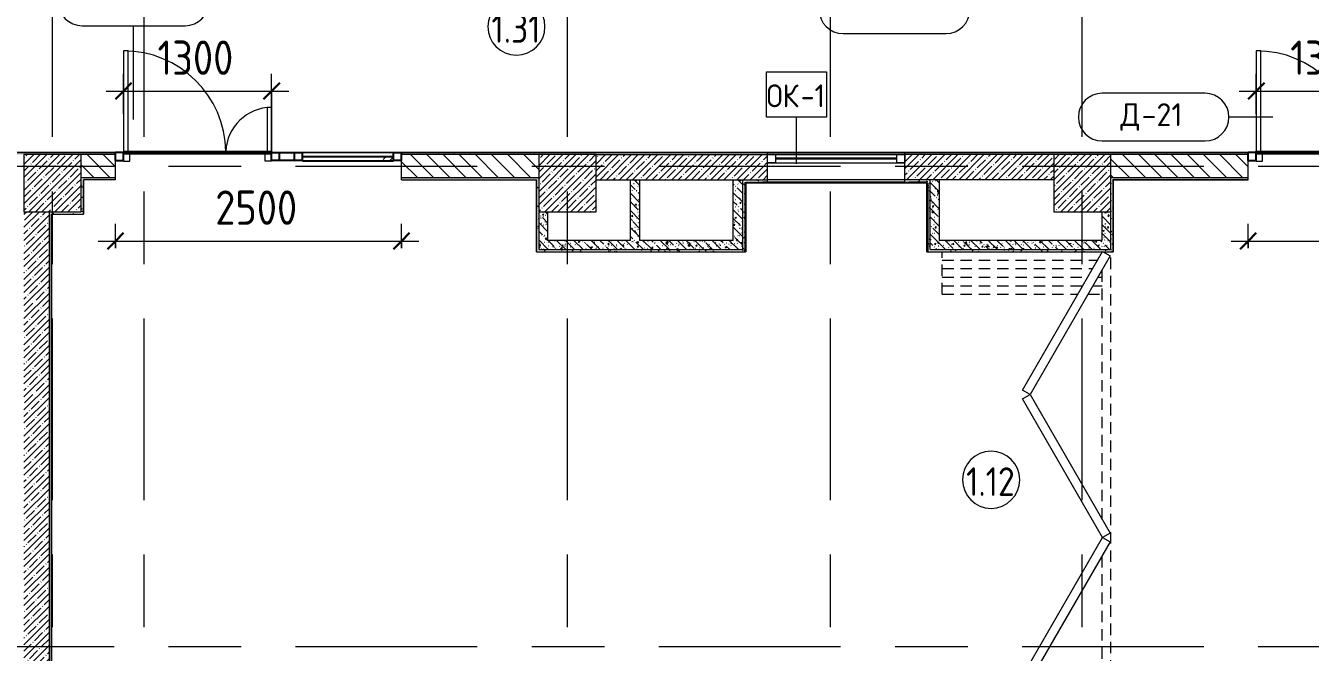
# Model space of a CAD drawing. Header units: millimetres. Extents: x 35848 to 85156, y -2706 to 28205.
# Drawn here: x 47425 to 58653, y 3549 to 9028 of the extents above; entities that cross this region are included whole.
import ezdxf

# ---------------------------------------------------------------- set-up
doc = ezdxf.new("R2010")
doc.units = ezdxf.units.MM
doc.linetypes.add('200_ШТРИХ__ш1_п0_6_', pattern=[160, 100, -60])
doc.linetypes.add('Осевая', pattern=[3175, 635, -476.25, 1587.5, -476.25])
for name, color, linetype, lineweight in [('A-ANNO-DIMS', 7, 'Continuous', 9), ('A-ANNO-DIMS-100', 7, 'Continuous', 9), ('A-AREA-IDEN', 7, 'Continuous', 9), ('A-DETL-GENF', 7, 'Continuous', 9), ('A-DOOR-IDEN', 7, 'Continuous', 9), ('A-GLAZ', 7, 'Continuous', 9), ('A-GLAZ-1', 7, 'Continuous', 13), ('A-GLAZ-CURT', 7, 'Continuous', 9), ('A-GLAZ-CURT-1', 7, 'Continuous', 25), ('A-GLAZ-CWMG', 7, 'Continuous', 9), ('A-GLAZ-CWMG-1', 7, 'Continuous', 25), ('A-GLAZ-IDEN', 7, 'Continuous', 9), ('A-WALL', 7, 'Continuous', 9), ('I-WALL', 7, 'Continuous', 9), ('S-COLS', 7, 'Continuous', 9), ('Ограждение', 7, 'Continuous', 9), ('Оси-2', 7, 'Осевая', 9), ('Поручни', 7, 'Continuous', 9)]:
    doc.layers.add(name, color=color, linetype=linetype, lineweight=lineweight)
for name, color, linetype, lineweight, true_color in [('A-DOOR-1', 1, 'Continuous', 9, 0xff0000), ('A-DOOR-3', 1, '200_ШТРИХ__ш1_п0_6_', 9, 0xff0000), ('A-DOOR-FRAM-1', 1, 'Continuous', 13, 0xff0000), ('A-WALL-1', 7, 'Continuous', 9, 0x3c3c3c), ('A-WALL-FNSH-1', 7, 'Continuous', 9, 0x3c3c3c)]:
    doc.layers.add(name, color=color, linetype=linetype, lineweight=lineweight, true_color=true_color)
doc.styles.add('GOST Common', font='GOST_Common.ttf', dxfattribs={"height": 200})
doc.styles.add('GOST Common_1', font='GOST_Common.ttf', dxfattribs={"width": 0.9, "height": 250})
doc.styles.add('GOST Common_2', font='GOST_Common.ttf', dxfattribs={"width": 0.9, "height": 300})
doc.styles.add('ISOCPEUR_1', font='isocpeur.ttf', dxfattribs={"width": 0.9, "height": 200})
doc.dimstyles.new('ADSK_Основной_3_0_окр_', dxfattribs={"dimscale": 304.8, "dimtxt": 301.714499, "dimasz": 0.463911, "dimexe": 0.492126, "dimexo": 0.984252, "dimgap": 0.164042, "dimtad": 1, "dimdec": 0, "dimrnd": 10, "dimdsep": 46, "dimtxsty": 'GOST Common_2', "dimblk1": 'OBLIQUE', "dimblk2": 'OBLIQUE', "dimsah": 1, "dimcen": 0.09, "dimdle": 0.492126, "dimazin": 0, "dimtfac": 1, "dimtdec": 4, "dimtix": 1, "dimtmove": 0, "dimatfit": 3, "dimfxl": 1, "dimtvp": 1, "dimtolj": 1, "dimtzin": 0, "dimlwd": 9, "dimlwe": 9, "dimarcsym": 2})
pattern_1 = [(45, (0, 0), (-57.02463, 57.02463), []), (45, (57.025, 0), (-57.02463, 57.02463), [100.806, -20.161, 3.353, -16.808])]
pattern_2 = [(135, (0, 0), (-70.71068, -70.71068), [])]
pattern_3 = [(135, (0, 0), (-75.43415, -75.43415), [106.68, -17.78, 3.556, -17.78]), (135, (0, 75.39), (-75.43415, -75.43415), []), (50, (0, 0), (127.52922, -11.15758), [13.335, -146.685]), (355, (0, 0), (-24.66966, 133.74002), [10.668, -117.348]), (100.451, (10.63, -0.93), (102.85973, 122.58178), [11.333, -124.663]), (46.184, (0, 35.56), (189.75516, -29.43036), [20.002, -220.027]), (96.636, (15.81, 33.1), (166.1822, 173.1996), [17, -186.995]), (351.184, (0, 35.56), (166.1839, 173.1976), [16.002, -176.022]), (21, (17.78, 26.67), (106.13027, -71.58603), [13.335, -146.685]), (326, (17.78, 26.67), (43.26188, 128.93175), [10.668, -117.348]), (71.451, (26.62, 20.7), (149.39198, 57.34505), [11.333, -124.663]), (37.5, (0, 0), (2.162228, 59.188357), [3.353, -112.573, 3.353, -115.773, -117.793]), (37.5, (0, 0), (2.162228, 59.188357), [-235.052, 3.353, -114.44]), (7.5, (0, 0), (46.77386, 70.12615), [3.353, -64.567, 3.353, -109.906, -44.894]), (7.5, (0, 0), (46.77386, 70.12615), [-181.178, 3.353, -41.542]), (327.5, (-39.65, 0), (94.91367, -4.010093), [3.353, -41.097, 3.353, -135.331, -184.023]), (327.5, (-39.65, 0), (94.91367, -4.010093), [-183.134, 3.353, -180.67]), (317.5, (-57.43, 0), (103.69057, 17.79882), [3.353, -54.432, 3.353, -88.748, -130.683]), (317.5, (-57.43, 0), (103.69057, 17.79882), [-149.885, 3.353, -127.33])]
pattern_4 = [(0, (0, 0), (121.92, 30.48), [10.058, -81.382, 10.058, -81.382, -487.68]), (0, (0, 0), (121.92, 30.48), [-182.88, 10.058, -172.822, 10.058, -81.382, -213.36]), (0, (0, 0), (121.92, 30.48), [-457.2, 10.058, -50.902, 10.058, -142.342]), (120, (45.72, 15.24), (-87.356454, 90.345817), [10.058, -81.382, 10.058, -81.382, -487.68]), (120, (45.72, 15.24), (-87.356454, 90.345817), [-182.88, 10.058, -172.822, 10.058, -81.382, -213.36]), (120, (45.72, 15.24), (-87.356454, 90.345817), [-457.2, 10.058, -50.902, 10.058, -142.342]), (240, (60.96, 76.2), (-34.563546, -120.825817), [10.058, -81.382, 10.058, -81.382, -487.68]), (240, (60.96, 76.2), (-34.563546, -120.825817), [-182.88, 10.058, -172.822, 10.058, -81.382, -213.36]), (240, (60.96, 76.2), (-34.563546, -120.825817), [-457.2, 10.058, -50.902, 10.058, -142.342])]

# ---------------------------------------------------------------- blocks, each defined once
blk = doc.blocks.new('BSC_Колонна _Прямоугольная - 500х500-V2-План заполнения и маркировки дверных проемов 1 этажа в осях 12-23')
at = {"layer": 'S-COLS'}
h = blk.add_hatch(dxfattribs=at)
h.set_pattern_fill('FP_4', color=256, style=0, pattern_type=2)
h.set_pattern_definition([(45, (-47660, -7650), (-57.02463, 57.02463), []), (45, (-47602.975, -7650), (-57.02463, 57.02463), [100.806, -20.161, 3.353, -16.808])])
h.paths.add_polyline_path([(-250, -250), (250, -250), (250, 250), (-250, 250)])
for p, q in [((250, 250), (-250, 250)), ((-250, 250), (-250, -250)), ((250, -250), (250, 250)), ((-250, -250), (250, -250))]:
    blk.add_line(p, q, dxfattribs=at)
blk = doc.blocks.new('BSC_Колонна _Прямоугольная - 500х500-V3-План заполнения и маркировки дверных проемов 1 этажа в осях 12-23')
at = {"layer": 'S-COLS'}
h = blk.add_hatch(dxfattribs=at)
h.set_pattern_fill('FP_5', color=256, style=0, pattern_type=2)
h.set_pattern_definition([(45, (-52160, -7650), (-57.02463, 57.02463), []), (45, (-52102.975, -7650), (-57.02463, 57.02463), [100.806, -20.161, 3.353, -16.808])])
h.paths.add_polyline_path([(-250, -250), (250, -250), (250, 250), (-250, 250)])
for p, q in [((250, 250), (-250, 250)), ((-250, 250), (-250, -250)), ((250, -250), (250, 250)), ((-250, -250), (250, -250))]:
    blk.add_line(p, q, dxfattribs=at)
blk = doc.blocks.new('DOR__перегородка__Прямоугольная - ТП-3_ Вн_ДПГ_6820х3300h-19315679-План заполнения и маркировки дверных проемов 1 этажа в осях 12-23')
at = {"layer": 'A-DOOR-3'}
for p, q in [((6445, 1474), (6816, 1474)), ((6445, 1474), (6445, 288)), ((6520, 1474), (6520, 244)), ((6595, 1474), (6595, 201)), ((6670, 1474), (6670, 158)), ((6745, 1474), (6745, 114)), ((6445, 201), (6445, 75)), ((6520, 158), (6520, 75)), ((6595, 114), (6595, 75)), ((166, 75), (171, 75)), ((166, 0), (171, 0)), ((266, 75), (1664, 75)), ((266, 0), (6816, 0)), ((1814, 75), (1827, 75)), ((1977, 75), (4164, 75)), ((4314, 75), (4325, 75)), ((4475, 75), (6663, 75)), ((6813, 75), (6816, 75))]:
    blk.add_line(p, q, dxfattribs=at)
at = {"layer": 'A-DOOR-FRAM-1'}
for p, q in [((570, 707), (608, 772)), ((1783, 7), (570, 707)), ((608, 772), (1820, 72)), ((1821, 72), (3033, 772)), ((3071, 707), (1858, 7)), ((3033, 772), (3071, 707)), ((3070, 707), (3107, 772)), ((4282, 7), (3070, 707)), ((3107, 772), (4320, 72)), ((4319, 72), (5532, 772)), ((5569, 707), (4357, 7)), ((5532, 772), (5569, 707)), ((5569, 707), (5607, 772)), ((6781, 7), (5569, 707)), ((5607, 772), (6819, 72)), ((1820, 72), (1783, 7)), ((1858, 7), (1821, 72)), ((4320, 72), (4282, 7)), ((4357, 7), (4319, 72)), ((6819, 72), (6781, 7))]:
    blk.add_line(p, q, dxfattribs=at)
blk = doc.blocks.new('BSC_Колонна _Прямоугольная - 500х500-V18-План заполнения и маркировки дверных проемов 1 этажа в осях 12-23')
at = {"layer": 'S-COLS'}
h = blk.add_hatch(dxfattribs=at)
h.set_pattern_fill('FP_28', color=256, style=0, pattern_type=2)
h.set_pattern_definition([(45, (-56660, -7650), (-57.02463, 57.02463), []), (45, (-56602.975, -7650), (-57.02463, 57.02463), [100.806, -20.161, 3.353, -16.808])])
h.paths.add_polyline_path([(-250, -250), (250, -250), (250, 250), (-250, 250)])
for p, q in [((250, 250), (-250, 250)), ((-250, 250), (-250, -250)), ((250, -250), (250, 250)), ((-250, -250), (250, -250))]:
    blk.add_line(p, q, dxfattribs=at)
blk = doc.blocks.new('Прямоугольный импост - 50 x 70 мм-V50-План заполнения и маркировки дверных проемов 1 этажа в осях 12-23')
at = {"layer": 'A-GLAZ-CWMG-1'}
for p, q in [((0, 35), (-70, 35)), ((-70, 35), (-70, -35)), ((0, 35), (0, -35)), ((-70, -35), (0, -35))]:
    blk.add_line(p, q, dxfattribs=at)
blk = doc.blocks.new('Дверь_Витражная_остекление_ - ДВН_ДАО_Главный вход_1200 в свету-V51-План заполнения и маркировки дверных проемов 1 этажа в осях 12-23')
at = {"layer": 'A-DETL-GENF'}
for p, q in [((-607, 925), (-647, 925)), ((-647, 925), (-647, 45)), ((-607, 45), (-607, 925)), ((647, 430), (607, 430)), ((607, 430), (607, 45)), ((647, 45), (647, 430)), ((-592, -40), (-592, 25)), ((592, -40), (592, 25)), ((-647, -35), (-647, -40)), ((-647, -40), (-592, -40)), ((647, -40), (592, -40)), ((647, -35), (647, -40))]:
    blk.add_line(p, q, dxfattribs=at)
at = {"layer": 'A-DOOR-1'}
for p, q in [((-647, 925), (-647, 45)), ((647, 430), (647, 45))]:
    blk.add_line(p, q, dxfattribs=at)
for centre, radius, start, end in [((-647, 30), 895, 0.9648, 90), ((647, 30), 400, 90, 177.8348)]:
    blk.add_arc(centre, radius, start, end, dxfattribs=at)
blk = doc.blocks.new('Системная панель - Стемалит - 40мм-V52-План заполнения и маркировки дверных проемов 1 этажа в осях 12-23')
at = {"layer": 'A-GLAZ-CURT-1'}
for p, q in [((-65, 35), (65, 35)), ((-65, -35), (-65, 35)), ((65, -35), (65, 35)), ((65, -35), (-65, -35))]:
    blk.add_line(p, q, dxfattribs=at)
blk = doc.blocks.new('Прямоугольный импост - 50 x 70 мм-V53-План заполнения и маркировки дверных проемов 1 этажа в осях 12-23')
at = {"layer": 'A-GLAZ-CWMG-1'}
for p, q in [((35, 35), (-35, 35)), ((-35, 35), (-35, -35)), ((35, 35), (35, -35)), ((-35, -35), (35, -35))]:
    blk.add_line(p, q, dxfattribs=at)
blk = doc.blocks.new('Прямоугольный импост - 50 x 70 мм-V54-План заполнения и маркировки дверных проемов 1 этажа в осях 12-23')
at = {"layer": 'A-GLAZ-CWMG-1'}
for p, q in [((0, 35), (-70, 35)), ((-70, 35), (-70, -35)), ((0, 35), (0, -35)), ((-70, -35), (0, -35))]:
    blk.add_line(p, q, dxfattribs=at)
blk = doc.blocks.new('Системная панель - Стекло - 40мм-V55-План заполнения и маркировки дверных проемов 1 этажа в осях 12-23')
at = {"layer": 'A-GLAZ-CURT'}
h = blk.add_hatch(dxfattribs=at)
h.set_pattern_fill('FP_61', color=256, style=0, pattern_type=2)
h.set_pattern_definition([(45, (-50342.5, -7783), (-282.8427, 282.8427), [200, -600]), (45, (-50542.5, -7883), (-282.8427, 282.8427), [600, -200]), (45, (-50142.5, -7983), (-282.8427, 282.8427), [200, -600])])
h.paths.add_polyline_path([(398, -40), (398, 0), (-398, 0), (-398, -40), (-263, -40)])
at = {"layer": 'A-GLAZ-CURT-1'}
for p, q in [((-398, 0), (398, 0)), ((-398, -40), (-398, 0)), ((398, -40), (398, 0)), ((398, -40), (-398, -40))]:
    blk.add_line(p, q, dxfattribs=at)
blk = doc.blocks.new('Прямоугольный импост - 50 x 70 мм-V56-План заполнения и маркировки дверных проемов 1 этажа в осях 12-23')
at = {"layer": 'A-GLAZ-CWMG-1'}
for p, q in [((35, 35), (-35, 35)), ((-35, 35), (-35, -35)), ((35, 35), (35, -35)), ((-35, -35), (35, -35))]:
    blk.add_line(p, q, dxfattribs=at)
blk = doc.blocks.new('Прямоугольный импост - 50 x 70 мм-31720914-План заполнения и маркировки дверных проемов 1 этажа в осях 12-23')
at = {"layer": 'A-GLAZ-CWMG'}
blk.add_line((41770, 7918), (40975, 7918), dxfattribs=at)
blk = doc.blocks.new('Дверь_Витражная_остекление_ - ДВН_ДАО_Главный вход_1200 в свету-V57-План заполнения и маркировки дверных проемов 1 этажа в осях 12-23')
at = {"layer": 'A-DETL-GENF'}
for p, q in [((-607, 925), (-647, 925)), ((-647, 925), (-647, 45)), ((-607, 45), (-607, 925)), ((647, 430), (607, 430)), ((607, 430), (607, 45)), ((647, 35), (647, 430)), ((-592, -40), (-592, 25)), ((592, -40), (592, 25)), ((643, 30), (647, 30)), ((643, 30), (647, 30)), ((-647, -35), (-647, -40)), ((-647, -40), (-592, -40)), ((647, -40), (592, -40)), ((647, -35), (647, -40))]:
    blk.add_line(p, q, dxfattribs=at)
at = {"layer": 'A-DOOR-1'}
for p, q in [((-647, 925), (-647, 45)), ((647, 430), (647, 35))]:
    blk.add_line(p, q, dxfattribs=at)
for centre, radius, start, end in [((-647, 30), 895, 0.9648, 90), ((647, 30), 400, 90, 177.8348)]:
    blk.add_arc(centre, radius, start, end, dxfattribs=at)
blk = doc.blocks.new('120_Окно_СКБ_1Ст - 120_Окно_СКБ_1Ст 400х1200 EI30-24228621-План заполнения и маркировки дверных проемов 1 этажа в осях 12-23')
at = {"layer": 'A-GLAZ'}
for p, q in [((600, 110), (-600, 110)), ((-600, 40), (600, 40)), ((530, 80), (-530, 80)), ((530, 70), (-530, 70))]:
    blk.add_line(p, q, dxfattribs=at)
at = {"layer": 'A-GLAZ-1'}
for p, q in [((-600, 40), (-600, 110)), ((-600, 110), (-530, 110)), ((-530, 40), (-600, 40)), ((-530, 110), (-530, 40)), ((530, 40), (530, 110)), ((530, 110), (600, 110)), ((600, 40), (530, 40)), ((600, 110), (600, 40))]:
    blk.add_line(p, q, dxfattribs=at)
blk = doc.blocks.new('Ограждение - Ограждение-32871182-План заполнения и маркировки дверных проемов 1 этажа в осях 12-23')
at = {"layer": 'Ограждение'}
blk.add_hatch(color=256, dxfattribs=at).paths.add_polyline_path([(49575, 7908), (49575, 7928), (48280, 7928), (48280, 7908)])
at = {"layer": 'Поручни'}
for p, q in [((48280, 7918), (48280, 7928)), ((49575, 7928), (48280, 7928)), ((48280, 7908), (49575, 7908)), ((49575, 7928), (49575, 7918))]:
    blk.add_line(p, q, dxfattribs=at)
blk = doc.blocks.new('Ограждение - Ограждение-32872043-План заполнения и маркировки дверных проемов 1 этажа в осях 12-23')
at = {"layer": 'Ограждение'}
blk.add_hatch(color=256, dxfattribs=at).paths.add_polyline_path([(59470, 7908), (59470, 7928), (58175, 7928), (58175, 7918), (58180, 7918), (58180, 7908), (58694, 7908)])
at = {"layer": 'Поручни'}
for p, q in [((58175, 7918), (58175, 7928)), ((59470, 7928), (58175, 7928)), ((58180, 7908), (59470, 7908)), ((59470, 7928), (59470, 7908))]:
    blk.add_line(p, q, dxfattribs=at)
blk = doc.blocks.new('М_двери - Типоразмер_рамка-25223575-План заполнения и маркировки дверных проемов 1 этажа в осях 12-23')
at = {"layer": 'A-DOOR-IDEN'}
for p, q in [((4.5, 2.08), (-4.5, 2.08)), ((-4.5, -2.08), (4.5, -2.08))]:
    blk.add_line(p, q, dxfattribs=at)
for centre, start, end in [((-4.5, 0), 90, 270), ((4.5, 0), 270, 90)]:
    blk.add_arc(centre, 2.08, start, end, dxfattribs=at)
blk = doc.blocks.new('Марка_Помещения - Номер-25198446-План заполнения и маркировки дверных проемов 1 этажа в осях 12-23')
at = {"layer": 'A-AREA-IDEN'}
for start, end in [(360, 180), (180, 360)]:
    blk.add_arc((0, 0), 2.5, start, end, dxfattribs=at)
blk = doc.blocks.new('DIMBLOCK68-План заполнения и маркировки дверных проемов 1 этажа в осях 12-23')
at = {"layer": 'A-ANNO-DIMS-100'}
for p, q in [((48210, 7083), (48210, 7295)), ((50710, 7083), (50710, 7295)), ((48060, 7145), (50860, 7145)), ((48210, 7145), (48210, 7083)), ((50710, 7145), (50710, 7083))]:
    blk.add_line(p, q, dxfattribs=at)
at = {"layer": 'A-ANNO-DIMS-100', "lineweight": 30}
for p, q in [((48210, 7145), (48281, 7216)), ((50710, 7145), (50781, 7216)), ((48210, 7145), (48139, 7075)), ((50710, 7145), (50639, 7075))]:
    blk.add_line(p, q, dxfattribs=at)
at = {"layer": 'A-ANNO-DIMS-100', "color": 0, "insert": (49082, 7587), "char_height": 300, "width": 908.21, "attachment_point": 1, "line_spacing_factor": 1.022761, "style": 'GOST Common_2'}
blk.add_mtext('2500', dxfattribs=at)
blk = doc.blocks.new('_Oblique')
at = {"color": 0, "linetype": 'ByBlock', "lineweight": -2}
blk.add_line((-0.5, -0.5), (0.5, 0.5), dxfattribs=at)
blk = doc.blocks.new('DIMBLOCK69-План заполнения и маркировки дверных проемов 1 этажа в осях 12-23')
at = {"layer": 'A-ANNO-DIMS-100'}
for p, q in [((48280, 8256), (48280, 8606)), ((49575, 8256), (49575, 8606)), ((48130, 8456), (49725, 8456)), ((48280, 8456), (48280, 8256)), ((49575, 8456), (49575, 8256))]:
    blk.add_line(p, q, dxfattribs=at)
at = {"layer": 'A-ANNO-DIMS-100', "lineweight": 30}
for p, q in [((48280, 8456), (48209, 8385)), ((48280, 8456), (48351, 8527)), ((49575, 8456), (49504, 8385)), ((49575, 8456), (49646, 8527))]:
    blk.add_line(p, q, dxfattribs=at)
at = {"layer": 'A-ANNO-DIMS-100', "color": 0, "insert": (48577, 8898), "char_height": 300, "width": 840.71, "attachment_point": 1, "line_spacing_factor": 1.022761, "style": 'GOST Common_2'}
blk.add_mtext('1300', dxfattribs=at)
blk = doc.blocks.new('DIMBLOCK70-План заполнения и маркировки дверных проемов 1 этажа в осях 12-23')
at = {"layer": 'A-ANNO-DIMS-100'}
for p, q in [((58110, 7083), (58110, 7295)), ((60610, 7083), (60610, 7295)), ((57960, 7145), (60760, 7145)), ((58110, 7145), (58110, 7083)), ((60610, 7145), (60610, 7083))]:
    blk.add_line(p, q, dxfattribs=at)
at = {"layer": 'A-ANNO-DIMS-100', "lineweight": 30}
for p, q in [((58110, 7145), (58181, 7216)), ((60610, 7145), (60681, 7216)), ((58110, 7145), (58039, 7075)), ((60610, 7145), (60539, 7075))]:
    blk.add_line(p, q, dxfattribs=at)
at = {"layer": 'A-ANNO-DIMS-100', "color": 0, "insert": (58982, 7587), "char_height": 300, "width": 908.21, "attachment_point": 1, "line_spacing_factor": 1.022761, "style": 'GOST Common_2'}
blk.add_mtext('2500', dxfattribs=at)
blk = doc.blocks.new('DIMBLOCK71-План заполнения и маркировки дверных проемов 1 этажа в осях 12-23')
at = {"layer": 'A-ANNO-DIMS-100'}
for p, q in [((58180, 8256), (58180, 8606)), ((59475, 8256), (59475, 8606)), ((58030, 8456), (59625, 8456)), ((58180, 8456), (58180, 8256)), ((59475, 8456), (59475, 8256))]:
    blk.add_line(p, q, dxfattribs=at)
at = {"layer": 'A-ANNO-DIMS-100', "lineweight": 30}
for p, q in [((58180, 8456), (58109, 8385)), ((58180, 8456), (58251, 8527)), ((59475, 8456), (59404, 8385)), ((59475, 8456), (59546, 8527))]:
    blk.add_line(p, q, dxfattribs=at)
at = {"layer": 'A-ANNO-DIMS-100', "color": 0, "insert": (58477, 8898), "char_height": 300, "width": 840.71, "attachment_point": 1, "line_spacing_factor": 1.022761, "style": 'GOST Common_2'}
blk.add_mtext('1300', dxfattribs=at)

msp = doc.modelspace()

# ---------------------------------------------------------------- hatches: boundary and pattern name
at = {"layer": 'I-WALL'}
h = msp.add_hatch(dxfattribs=at)
h.set_pattern_fill('FP_58', color=256, style=0, pattern_type=2)
h.set_pattern_definition(pattern_4)
h.paths.add_polyline_path([(73730, 7900), (75460, 7900), (75459, 7920), (73730, 7920)])
h.paths.add_polyline_path([(71660, 7900), (72280, 7900), (72280, 7920), (71660, 7920)])
h.paths.add_polyline_path([(64503.9, 7900), (65910, 7900), (65910, 7920), (64157.7, 7920), (64157.7, 7900)])
h.paths.add_polyline_path([(61599, 7900), (62857.7, 7900), (62857.7, 7920), (60610, 7920), (60610, 7900), (61410, 7900)])
h.paths.add_polyline_path([(66860, 7900), (68260, 7900), (68260, 7920), (66860, 7920)])
h.paths.add_polyline_path([(70313.8, 7900), (70710, 7900), (70710, 7920), (69360, 7920), (69360, 7900)])
h.paths.add_polyline_path([(52410, 7900), (53864.9, 7900), (53864.9, 7920), (50710, 7920), (50710, 7900), (51910, 7900)])
h.paths.add_polyline_path([(55144.9, 7900), (58110, 7900), (58110, 7920), (55144.9, 7920)])
h.paths.add_polyline_path([(47410, 7900), (48210, 7900), (48210, 7920), (46189.9, 7920), (46189.9, 7900), (47074.5, 7900)])
h.paths.add_polyline_path([(44869.9, 7900), (44869.9, 7920), (41840, 7920), (41840, 7900), (44169.6, 7900)])
h.paths.add_polyline_path([(39340, 7900), (39340, 7920), (38760, 7920), (38760, 7900), (39086, 7900)])
h = msp.add_hatch(dxfattribs=at)
h.set_pattern_fill('FP_58', color=256, style=0, pattern_type=2)
h.set_pattern_definition(pattern_4)
h.paths.add_polyline_path([(64157.7, 7900), (64157.7, 7920), (64110, 7920), (64110, 7900)])
h.paths.add_polyline_path([(62857.7, 7900), (62910, 7900), (62910, 7920), (62857.7, 7920)])
h.paths.add_polyline_path([(55144.9, 7900), (55144.9, 7920), (55110, 7920), (55110, 7900)])
h.paths.add_polyline_path([(53864.9, 7900), (53910, 7900), (53910, 7920), (53864.9, 7920)])
h.paths.add_polyline_path([(46189.9, 7900), (46189.9, 7920), (46110, 7920), (46110, 7900)])
h.paths.add_polyline_path([(44910, 7900), (44910, 7920), (44869.9, 7920), (44869.9, 7900)])
h = msp.add_hatch(dxfattribs=at)
h.set_pattern_fill('FP_20', color=256, style=0, pattern_type=2)
h.set_pattern_definition(pattern_2)
h.paths.add_polyline_path([(51910, 7700), (51910, 7900), (50710, 7900), (50710, 7700)])
h.paths.add_polyline_path([(47910, 7700), (48210, 7700), (48210, 7900), (47910, 7900)])
h = msp.add_hatch(dxfattribs=at)
h.set_pattern_fill('FP_1', color=256, style=0, pattern_type=2)
h.set_pattern_definition(pattern_1)
h.paths.add_polyline_path([(56410, 7680), (56410, 7900), (55144.9, 7900), (55144.9, 7680), (55789.2, 7680)])
h.paths.add_polyline_path([(52884.3, 7680), (53864.9, 7680), (53864.9, 7900), (52410, 7900), (52410, 7680)])
h = msp.add_hatch(dxfattribs=at)
h.set_pattern_fill('FP_1', color=256, style=0, pattern_type=2)
h.set_pattern_definition(pattern_1)
h.paths.add_polyline_path([(53910, 7680), (53910, 7900), (53864.9, 7900), (53864.9, 7680)])
h.paths.add_polyline_path([(55144.9, 7680), (55144.9, 7900), (55110, 7900), (55110, 7680)])
h = msp.add_hatch(dxfattribs=at)
h.set_pattern_fill('FP_20', color=256, style=0, pattern_type=2)
h.set_pattern_definition(pattern_2)
h.paths.add_polyline_path([(60910, 7700), (60910, 7900), (60610, 7900), (60610, 7700)])
h.paths.add_polyline_path([(56910, 7700), (58110, 7700), (58110, 7900), (56910, 7900)])
h = msp.add_hatch(dxfattribs=at)
h.set_pattern_fill('FP_58', color=256, style=0, pattern_type=2)
h.set_pattern_definition(pattern_4)
h.paths.add_polyline_path([(47910, 7400), (47930, 7400), (47930, 7700), (47910, 7700)])
h = msp.add_hatch(dxfattribs=at)
h.set_pattern_fill('FP_58', color=256, style=0, pattern_type=2)
h.set_pattern_definition(pattern_4)
h.paths.add_polyline_path([(51910, 7680), (51910, 7700), (50710, 7700), (50710, 7680), (51890, 7680)])
h.paths.add_polyline_path([(47930, 7680), (48210, 7680), (48210, 7700), (47930, 7700)])
h = msp.add_hatch(dxfattribs=at)
h.set_pattern_fill('FP_58', color=256, style=0, pattern_type=2)
h.set_pattern_definition(pattern_4)
h.paths.add_polyline_path([(51910, 7050), (51910, 7680), (51890, 7679), (51890, 7050)])
h = msp.add_hatch(dxfattribs=at)
h.set_pattern_fill('FP_22', color=256, style=0, pattern_type=2)
h.set_pattern_definition(pattern_3)
h.paths.add_polyline_path([(52710, 7150), (52790, 7150), (52790, 7680), (52710, 7680)])
h = msp.add_hatch(dxfattribs=at)
h.set_pattern_fill('FP_22', color=256, style=0, pattern_type=2)
h.set_pattern_definition(pattern_3)
h.paths.add_polyline_path([(53610, 7150), (53690, 7150), (53690, 7680), (53610, 7680)])
h = msp.add_hatch(dxfattribs=at)
h.set_pattern_fill('FP_58', color=256, style=0, pattern_type=2)
h.set_pattern_definition(pattern_4)
h.paths.add_polyline_path([(53710, 7070), (53710, 7680), (53690, 7680), (53690, 7070)])
h = msp.add_hatch(dxfattribs=at)
h.set_pattern_fill('FP_58', color=256, style=0, pattern_type=2)
h.set_pattern_definition(pattern_4)
h.paths.add_polyline_path([(55310, 7660), (55330, 7660), (55330, 7680), (55144.9, 7680), (55144.9, 7660)])
h.paths.add_polyline_path([(53860.8, 7660), (53864.9, 7660), (53864.9, 7680), (53710, 7680), (53710, 7660), (53718, 7660)])
h = msp.add_hatch(dxfattribs=at)
h.set_pattern_fill('FP_58', color=256, style=0, pattern_type=2)
h.set_pattern_definition(pattern_4)
h.paths.add_polyline_path([(55144.9, 7660), (55144.9, 7680), (55110, 7680), (55110, 7660)])
h.paths.add_polyline_path([(53864.9, 7660), (53910, 7660), (53910, 7680), (53864.9, 7680)])
h = msp.add_hatch(dxfattribs=at)
h.set_pattern_fill('FP_58', color=256, style=0, pattern_type=2)
h.set_pattern_definition(pattern_4)
h.paths.add_polyline_path([(55310, 7050), (55330, 7050), (55330, 7660), (55310, 7660), (55310, 7652)])
h = msp.add_hatch(dxfattribs=at)
h.set_pattern_fill('FP_22', color=256, style=0, pattern_type=2)
h.set_pattern_definition(pattern_3)
h.paths.add_polyline_path([(55410, 7070), (55410, 7680), (55330, 7680), (55330, 7070)])
h = msp.add_hatch(dxfattribs=at)
h.set_pattern_fill('FP_58', color=256, style=0, pattern_type=2)
h.set_pattern_definition(pattern_4)
h.paths.add_polyline_path([(56910, 7070), (56930, 7070), (56930, 7700), (56910, 7700), (56910, 7400)])
h = msp.add_hatch(dxfattribs=at)
h.set_pattern_fill('FP_58', color=256, style=0, pattern_type=2)
h.set_pattern_definition(pattern_4)
h.paths.add_polyline_path([(60890, 7680), (60910, 7680), (60910, 7700), (60610, 7700), (60610, 7680), (60889, 7680)])
h.paths.add_polyline_path([(56930, 7680), (58110, 7680), (58110, 7700), (56930, 7700)])
h = msp.add_hatch(dxfattribs=at)
h.set_pattern_fill('FP_1', color=256, style=0, pattern_type=2)
h.set_pattern_definition(pattern_1)
h.paths.add_polyline_path([(47630, 400), (47630, 7400), (47410, 7400), (47410, 400)])
h = msp.add_hatch(dxfattribs=at)
h.set_pattern_fill('FP_58', color=256, style=0, pattern_type=2)
h.set_pattern_definition(pattern_4)
h.paths.add_polyline_path([(47650, 800), (47650, 7400), (47630, 7400), (47630, 800)])
h = msp.add_hatch(dxfattribs=at)
h.set_pattern_fill('FP_58', color=256, style=0, pattern_type=2)
h.set_pattern_definition(pattern_4)
h.paths.add_polyline_path([(47663, 7380), (47930, 7380), (47930, 7400), (47650, 7400), (47650, 7380)])
h = msp.add_hatch(dxfattribs=at)
h.set_pattern_fill('FP_22', color=256, style=0, pattern_type=2)
h.set_pattern_definition(pattern_3)
h.paths.add_polyline_path([(51990, 7070), (51990, 7400), (51910, 7400), (51910, 7070)])
h = msp.add_hatch(dxfattribs=at)
h.set_pattern_fill('FP_22', color=256, style=0, pattern_type=2)
h.set_pattern_definition(pattern_3)
h.paths.add_polyline_path([(56910, 7150), (56910, 7400), (56830, 7400), (56830, 7150)])
h = msp.add_hatch(dxfattribs=at)
h.set_pattern_fill('FP_22', color=256, style=0, pattern_type=2)
h.set_pattern_definition(pattern_3)
h.paths.add_polyline_path([(53690, 7070), (53690, 7150), (51990, 7150), (51990, 7070), (52884.3, 7070)])
h = msp.add_hatch(dxfattribs=at)
h.set_pattern_fill('FP_22', color=256, style=0, pattern_type=2)
h.set_pattern_definition(pattern_3)
h.paths.add_polyline_path([(56910, 7070), (56910, 7150), (55410, 7150), (55410, 7070), (55789.2, 7070)])
h = msp.add_hatch(dxfattribs=at)
h.set_pattern_fill('FP_58', color=256, style=0, pattern_type=2)
h.set_pattern_definition(pattern_4)
h.paths.add_polyline_path([(53710, 7050), (53710, 7070), (51910, 7070), (51910, 7050), (52884.3, 7050)])
h = msp.add_hatch(dxfattribs=at)
h.set_pattern_fill('FP_58', color=256, style=0, pattern_type=2)
h.set_pattern_definition(pattern_4)
h.paths.add_polyline_path([(56930, 7050), (56930, 7070), (55330, 7070), (55330, 7050), (55789.2, 7050)])

# ---------------------------------------------------------------- linework, layer by layer
at = {"layer": 'A-DOOR-IDEN'}
for p, q in [((48368.8, 8208.2), (48368.8, 9027.8)), ((58325.7, 8228.4), (57941.2, 8228.4))]:
    msp.add_line(p, q, dxfattribs=at)
at = {"layer": 'A-GLAZ-IDEN'}
msp.add_line((54162.2, 7820.6), (54162.2, 8228.4), dxfattribs=at)
at = {"layer": 'A-GLAZ-IDEN', "flags": 128}
msp.add_lwpolyline([(53900.3, 8625.4), (54424.1, 8625.4), (54424.1, 8228.4), (53900.3, 8228.4)], close=True, dxfattribs=at)
at = {"layer": 'A-WALL'}
for p, q in [((48210, 7680), (47930, 7680)), ((47930, 7380), (47930, 7680)), ((47930, 7679), (47931, 7679)), ((51889, 7679), (51890, 7679)), ((51890, 7680), (51890, 7050)), ((56930, 7070), (56930, 7680)), ((47650, 7380), (47930, 7380)), ((47650, 7380), (47650, 820))]:
    msp.add_line(p, q, dxfattribs=at)
at = {"layer": 'A-WALL-1'}
for p, q in [((48210, 7900), (47910, 7900)), ((48210, 7680), (48210, 7920)), ((50710, 7680), (50710, 7920)), ((51910, 7900), (50710, 7900)), ((52410, 7900), (53910, 7900)), ((53910, 7660), (53910, 7920)), ((55110, 7660), (55110, 7920)), ((56410, 7900), (55110, 7900)), ((58110, 7900), (56910, 7900)), ((58110, 7680), (58110, 7920)), ((47910, 7700), (48210, 7700)), ((50710, 7700), (51910, 7700)), ((50710, 7680), (51890, 7680)), ((52410, 7680), (53910, 7680)), ((52710, 7150), (52710, 7680)), ((52790, 7680), (52790, 7150)), ((53610, 7150), (53610, 7680)), ((53690, 7680), (53690, 7070)), ((53710, 7660), (53710, 7070)), ((53718, 7660), (53864.9, 7660)), ((56410, 7680), (55110, 7680)), ((55310, 7660), (55144.9, 7660)), ((55310, 7652), (55310, 7050)), ((55330, 7070), (55330, 7680)), ((55410, 7680), (55410, 7150)), ((56910, 7700), (58110, 7700)), ((56931, 7680), (56930, 7680)), ((47630, 7400), (47630, 825)), ((51910, 7400), (51910, 7070)), ((51990, 7150), (51990, 7400)), ((56830, 7400), (56830, 7150)), ((56910, 7070), (56910, 7400)), ((52710, 7150), (51990, 7150)), ((53610, 7150), (52790, 7150)), ((56830, 7150), (55410, 7150)), ((51890, 7050), (53710, 7050)), ((51910, 7070), (53690, 7070)), ((55310, 7050), (56930, 7050)), ((55330, 7070), (56910, 7070))]:
    msp.add_line(p, q, dxfattribs=at)
at = {"layer": 'A-WALL-FNSH-1'}
for p, q in [((46110, 7921), (53910, 7921)), ((46110, 7920), (53910, 7920)), ((55110, 7921), (62910, 7921)), ((55110, 7920), (55110, 7921)), ((55110, 7920), (62910, 7920)), ((48210, 7679), (47931, 7679)), ((47931, 7679), (47931, 7379)), ((48210, 7679), (48210, 7680)), ((50710, 7679), (50710, 7680)), ((50710, 7679), (51889, 7679)), ((51889, 7049), (51889, 7679)), ((53910, 7660), (53864.9, 7660)), ((53910, 7659), (53864.9, 7659)), ((55110, 7660), (55144.9, 7660)), ((55110, 7659), (55144.9, 7659)), ((58110, 7680), (56931, 7680)), ((56931, 7680), (56931, 7049)), ((56931, 7679), (58110, 7679)), ((58110, 7680), (58110, 7679)), ((47651, 7379), (47931, 7379)), ((47651, 821), (47651, 7379)), ((51889, 7049), (53718, 7049)), ((53718, 7049), (53718, 7050)), ((55302, 7050), (55302, 7049)), ((55302, 7049), (56931, 7049)), ((56930, 7050), (56930, 7070))]:
    msp.add_line(p, q, dxfattribs=at)
at = {"layer": 'I-WALL'}
for p, q in [((53910, 7921), (55110, 7921)), ((53910, 7921), (53910, 7920)), ((53910, 7920), (55110, 7920)), ((53910, 7900), (55110, 7900)), ((55302, 7652), (53718, 7652)), ((53718, 7652), (53718, 7050)), ((53864.9, 7652), (53864.9, 7660)), ((55110, 7680), (53910, 7680)), ((55110, 7660), (53910, 7660)), ((53910, 7660), (53910, 7659)), ((55110, 7659), (53910, 7659)), ((55110, 7659), (55110, 7660)), ((55144.9, 7652), (55144.9, 7660)), ((55302, 7050), (55302, 7652)), ((53710, 7050), (53710, 7070))]:
    msp.add_line(p, q, dxfattribs=at)
at = {"layer": 'Оси-2'}
for p, q in [((47660, 593.7), (47660, 24898.1)), ((48460, 593.7), (48460, 24898.1)), ((52160, 593.7), (52160, 24898.1)), ((54460, 593.7), (54460, 24898.1)), ((56660, 593.7), (56660, 24898.1)), ((39148.5, 7800), (82060, 7800)), ((39148.5, 3600), (82060, 3600))]:
    msp.add_line(p, q, dxfattribs=at)

# ---------------------------------------------------------------- block references
at = {"layer": 'A-AREA-IDEN', "xscale": 99.99999999999993, "yscale": 99.99999999999993, "zscale": 99.99999999999993}
for p in [(51714, 9020), (55862.8, 5057.4)]:
    msp.add_blockref('Марка_Помещения - Номер-25198446-План заполнения и маркировки дверных проемов 1 этажа в осях 12-23', p, dxfattribs=at)
at = {"layer": 'A-DOOR-1'}
for name, p in [('Дверь_Витражная_остекление_ - ДВН_ДАО_Главный вход_1200 в свету-V51-План заполнения и маркировки дверных проемов 1 этажа в осях 12-23', (48927.5, 7883)), ('Дверь_Витражная_остекление_ - ДВН_ДАО_Главный вход_1200 в свету-V57-План заполнения и маркировки дверных проемов 1 этажа в осях 12-23', (58827.5, 7883))]:
    msp.add_blockref(name, p, dxfattribs=at)
at = {"layer": 'A-DOOR-1', "rotation": 89.99999999999955}
msp.add_blockref('DOR__перегородка__Прямоугольная - ТП-3_ Вн_ДПГ_6820х3300h-19315679-План заполнения и маркировки дверных проемов 1 этажа в осях 12-23', (56910, 233.9), dxfattribs=at)
at = {"layer": 'A-DOOR-IDEN', "xscale": 99.99999999999993, "yscale": 99.99999999999993, "zscale": 99.99999999999993}
for p in [(48368.8, 9235.8), (55019, 9166.9), (57283.6, 8228.4)]:
    msp.add_blockref('М_двери - Типоразмер_рамка-25223575-План заполнения и маркировки дверных проемов 1 этажа в осях 12-23', p, dxfattribs=at)
at = {"layer": 'A-GLAZ'}
msp.add_blockref('120_Окно_СКБ_1Ст - 120_Окно_СКБ_1Ст 400х1200 EI30-24228621-План заполнения и маркировки дверных проемов 1 этажа в осях 12-23', (54510, 7790), dxfattribs=at)
at = {"layer": 'A-GLAZ-CURT-1'}
for name, p in [('Системная панель - Стемалит - 40мм-V52-План заполнения и маркировки дверных проемов 1 этажа в осях 12-23', (49710, 7883)), ('Системная панель - Стекло - 40мм-V55-План заполнения и маркировки дверных проемов 1 этажа в осях 12-23', (50242.5, 7883))]:
    msp.add_blockref(name, p, dxfattribs=at)
at = {"layer": 'A-GLAZ-CWMG', "rotation": 180}
for p in [(48210, 7883), (58110, 7883)]:
    msp.add_blockref('Прямоугольный импост - 50 x 70 мм-V54-План заполнения и маркировки дверных проемов 1 этажа в осях 12-23', p, dxfattribs=at)
at = {"layer": 'A-GLAZ-CWMG'}
msp.add_blockref('Прямоугольный импост - 50 x 70 мм-31720914-План заполнения и маркировки дверных проемов 1 этажа в осях 12-23', (8870, 0), dxfattribs=at)
at = {"layer": 'A-GLAZ-CWMG-1', "extrusion": (0, 0, -1), "rotation": 180}
for name, p in [('Прямоугольный импост - 50 x 70 мм-V53-План заполнения и маркировки дверных проемов 1 этажа в осях 12-23', (-49610, 7883)), ('Прямоугольный импост - 50 x 70 мм-V56-План заполнения и маркировки дверных проемов 1 этажа в осях 12-23', (-49810, 7883)), ('Прямоугольный импост - 50 x 70 мм-V50-План заполнения и маркировки дверных проемов 1 этажа в осях 12-23', (-50710, 7883))]:
    msp.add_blockref(name, p, dxfattribs=at)
at = {"layer": 'S-COLS'}
for name, p in [('BSC_Колонна _Прямоугольная - 500х500-V2-План заполнения и маркировки дверных проемов 1 этажа в осях 12-23', (47660, 7650)), ('BSC_Колонна _Прямоугольная - 500х500-V3-План заполнения и маркировки дверных проемов 1 этажа в осях 12-23', (52160, 7650)), ('BSC_Колонна _Прямоугольная - 500х500-V18-План заполнения и маркировки дверных проемов 1 этажа в осях 12-23', (56660, 7650))]:
    msp.add_blockref(name, p, dxfattribs=at)
at = {"layer": 'Поручни'}
for name in ['Ограждение - Ограждение-32871182-План заполнения и маркировки дверных проемов 1 этажа в осях 12-23', 'Ограждение - Ограждение-32872043-План заполнения и маркировки дверных проемов 1 этажа в осях 12-23']:
    msp.add_blockref(name, (0, 0), dxfattribs=at)

# ---------------------------------------------------------------- texts
at = {"layer": 'A-AREA-IDEN', "char_height": 250, "width": 548.354, "attachment_point": 1, "style": 'GOST Common_1'}
for s, insert in [('1.31', (51495.9, 9128.6)), ('1.12', (55644.8, 5166))]:
    msp.add_mtext(s, dxfattribs=dict(at, insert=insert))
at = {"layer": 'A-DOOR-IDEN', "char_height": 200, "attachment_point": 1, "style": 'GOST Common'}
for s, insert, width in [('\\fGOST Common|b0|i0|c204|p34|;Д', (56993.3, 8349.6), 224.472), ('-21', (57178.5, 8349.6), 472.996)]:
    msp.add_mtext(s, dxfattribs=dict(at, insert=insert, width=width))
at = {"layer": 'A-GLAZ-IDEN', "char_height": 200, "attachment_point": 1, "style": 'ISOCPEUR_1'}
for s, insert, width in [('ОК', (53900.3, 8514.5), 360.759), ('-1', (54197.9, 8514.5), 266.962)]:
    msp.add_mtext(s, dxfattribs=dict(at, insert=insert, width=width))

# ---------------------------------------------------------------- dimensions: what is measured, and where the dimension line sits
at = {"layer": 'A-ANNO-DIMS'}
for base, p1, p2, override, picture, middle in [((49575, 8456.2), (48280, 8556.2), (49575, 8556.2), {"dimpost": '<>', "dimfxl": 1295}, 'DIMBLOCK69-План заполнения и маркировки дверных проемов 1 этажа в осях 12-23', (48927.5, 8656.2)), ((59475, 8456.2), (58180, 8556.2), (59475, 8556.2), {"dimpost": '<>', "dimfxl": 1295}, 'DIMBLOCK71-План заполнения и маркировки дверных проемов 1 этажа в осях 12-23', (58827.5, 8656.2)), ((50710, 7145.4), (48210, 7383), (50710, 7383), {"dimpost": '<>', "dimfxl": 2500}, 'DIMBLOCK68-План заполнения и маркировки дверных проемов 1 этажа в осях 12-23', (49460, 7345.4)), ((60610, 7145.4), (58110, 7383), (60610, 7383), {"dimpost": '<>', "dimfxl": 2500}, 'DIMBLOCK70-План заполнения и маркировки дверных проемов 1 этажа в осях 12-23', (59360, 7345.4))]:
    dim = msp.add_linear_dim(base=base, p1=p1, p2=p2, dimstyle='ADSK_Основной_3_0_окр_', override=override, dxfattribs=at)
    dim.commit()
    dim.dimension.update_dxf_attribs({"geometry": picture, "text_midpoint": middle})

doc.saveas('drawing.dxf')
